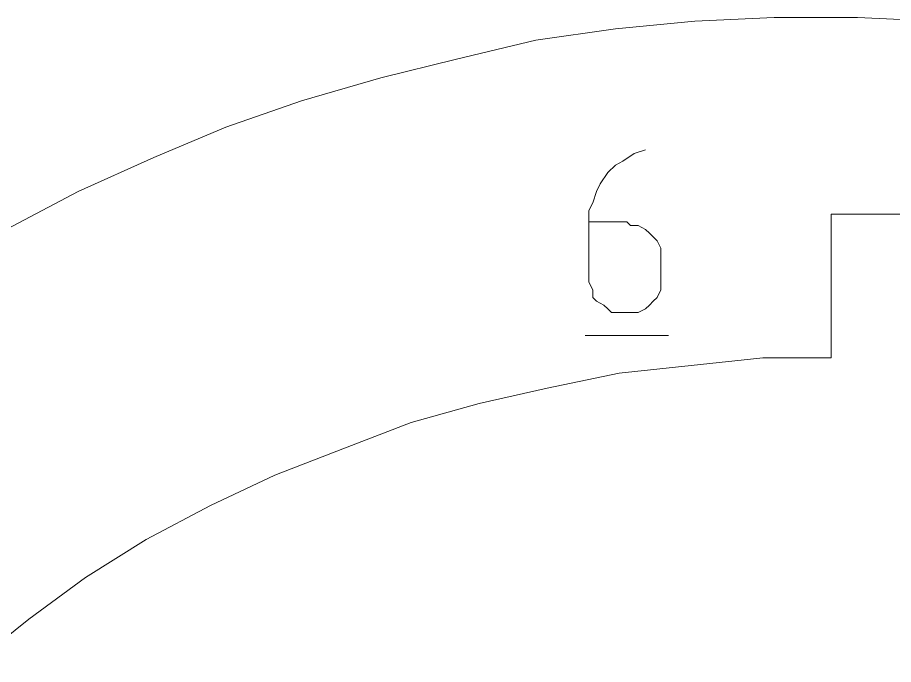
# Model space of a CAD drawing. Header units: centimetres. Extents: x -10.4 to 10.4, y -10.8 to 7.6.
# Drawn here: x -1.233 to 0.077, y -2.2 to -1.233 of the extents above; entities that cross this region are included whole.
import ezdxf
from ezdxf.lldxf.tags import DXFTag

# ---------------------------------------------------------------- set-up
doc = ezdxf.new("R2010")
doc.units = ezdxf.units.CM
doc.header["$MEASUREMENT"] = 0
doc.layers.add('layer 1', color=7, linetype='Continuous')
tags = doc.linetypes.add('New Line460', pattern=[0.2, 0.1, -0.1]).pattern_tags.tags
tags[6:7] = [DXFTag(74, 4), DXFTag(75, 0), DXFTag(340, '0'), DXFTag(46, 1.0), DXFTag(50, 0.0), DXFTag(44, 0.0), DXFTag(45, 0.0)]
tags[4:5] = [DXFTag(74, 4), DXFTag(75, 0), DXFTag(340, '0'), DXFTag(46, 1.0), DXFTag(50, 0.0), DXFTag(44, 0.0), DXFTag(45, 0.0)]
tags = doc.linetypes.add('New Line461', pattern=[0.2, 0.1, -0.1]).pattern_tags.tags
tags[6:7] = [DXFTag(74, 4), DXFTag(75, 0), DXFTag(340, '0'), DXFTag(46, 1.0), DXFTag(50, 0.0), DXFTag(44, 0.0), DXFTag(45, 0.0)]
tags[4:5] = [DXFTag(74, 4), DXFTag(75, 0), DXFTag(340, '0'), DXFTag(46, 1.0), DXFTag(50, 0.0), DXFTag(44, 0.0), DXFTag(45, 0.0)]
tags = doc.linetypes.add('New Line462', pattern=[0.2, 0.1, -0.1]).pattern_tags.tags
tags[6:7] = [DXFTag(74, 4), DXFTag(75, 0), DXFTag(340, '0'), DXFTag(46, 1.0), DXFTag(50, 0.0), DXFTag(44, 0.0), DXFTag(45, 0.0)]
tags[4:5] = [DXFTag(74, 4), DXFTag(75, 0), DXFTag(340, '0'), DXFTag(46, 1.0), DXFTag(50, 0.0), DXFTag(44, 0.0), DXFTag(45, 0.0)]
tags = doc.linetypes.add('New Line463', pattern=[0.2, 0.1, -0.1]).pattern_tags.tags
tags[6:7] = [DXFTag(74, 4), DXFTag(75, 0), DXFTag(340, '0'), DXFTag(46, 1.0), DXFTag(50, 0.0), DXFTag(44, 0.0), DXFTag(45, 0.0)]
tags[4:5] = [DXFTag(74, 4), DXFTag(75, 0), DXFTag(340, '0'), DXFTag(46, 1.0), DXFTag(50, 0.0), DXFTag(44, 0.0), DXFTag(45, 0.0)]
tags = doc.linetypes.add('New Line464', pattern=[0.2, 0.1, -0.1]).pattern_tags.tags
tags[6:7] = [DXFTag(74, 4), DXFTag(75, 0), DXFTag(340, '0'), DXFTag(46, 1.0), DXFTag(50, 0.0), DXFTag(44, 0.0), DXFTag(45, 0.0)]
tags[4:5] = [DXFTag(74, 4), DXFTag(75, 0), DXFTag(340, '0'), DXFTag(46, 1.0), DXFTag(50, 0.0), DXFTag(44, 0.0), DXFTag(45, 0.0)]
tags = doc.linetypes.add('New Line465', pattern=[0.2, 0.1, -0.1]).pattern_tags.tags
tags[6:7] = [DXFTag(74, 4), DXFTag(75, 0), DXFTag(340, '0'), DXFTag(46, 1.0), DXFTag(50, 0.0), DXFTag(44, 0.0), DXFTag(45, 0.0)]
tags[4:5] = [DXFTag(74, 4), DXFTag(75, 0), DXFTag(340, '0'), DXFTag(46, 1.0), DXFTag(50, 0.0), DXFTag(44, 0.0), DXFTag(45, 0.0)]
tags = doc.linetypes.add('New Line466', pattern=[0.2, 0.1, -0.1]).pattern_tags.tags
tags[6:7] = [DXFTag(74, 4), DXFTag(75, 0), DXFTag(340, '0'), DXFTag(46, 1.0), DXFTag(50, 0.0), DXFTag(44, 0.0), DXFTag(45, 0.0)]
tags[4:5] = [DXFTag(74, 4), DXFTag(75, 0), DXFTag(340, '0'), DXFTag(46, 1.0), DXFTag(50, 0.0), DXFTag(44, 0.0), DXFTag(45, 0.0)]
tags = doc.linetypes.add('New Line467', pattern=[0.2, 0.1, -0.1]).pattern_tags.tags
tags[6:7] = [DXFTag(74, 4), DXFTag(75, 0), DXFTag(340, '0'), DXFTag(46, 1.0), DXFTag(50, 0.0), DXFTag(44, 0.0), DXFTag(45, 0.0)]
tags[4:5] = [DXFTag(74, 4), DXFTag(75, 0), DXFTag(340, '0'), DXFTag(46, 1.0), DXFTag(50, 0.0), DXFTag(44, 0.0), DXFTag(45, 0.0)]
tags = doc.linetypes.add('New Line468', pattern=[0.2, 0.1, -0.1]).pattern_tags.tags
tags[6:7] = [DXFTag(74, 4), DXFTag(75, 0), DXFTag(340, '0'), DXFTag(46, 1.0), DXFTag(50, 0.0), DXFTag(44, 0.0), DXFTag(45, 0.0)]
tags[4:5] = [DXFTag(74, 4), DXFTag(75, 0), DXFTag(340, '0'), DXFTag(46, 1.0), DXFTag(50, 0.0), DXFTag(44, 0.0), DXFTag(45, 0.0)]
tags = doc.linetypes.add('New Line469', pattern=[0.2, 0.1, -0.1]).pattern_tags.tags
tags[6:7] = [DXFTag(74, 4), DXFTag(75, 0), DXFTag(340, '0'), DXFTag(46, 1.0), DXFTag(50, 0.0), DXFTag(44, 0.0), DXFTag(45, 0.0)]
tags[4:5] = [DXFTag(74, 4), DXFTag(75, 0), DXFTag(340, '0'), DXFTag(46, 1.0), DXFTag(50, 0.0), DXFTag(44, 0.0), DXFTag(45, 0.0)]
tags = doc.linetypes.add('New Line470', pattern=[0.2, 0.1, -0.1]).pattern_tags.tags
tags[6:7] = [DXFTag(74, 4), DXFTag(75, 0), DXFTag(340, '0'), DXFTag(46, 1.0), DXFTag(50, 0.0), DXFTag(44, 0.0), DXFTag(45, 0.0)]
tags[4:5] = [DXFTag(74, 4), DXFTag(75, 0), DXFTag(340, '0'), DXFTag(46, 1.0), DXFTag(50, 0.0), DXFTag(44, 0.0), DXFTag(45, 0.0)]
tags = doc.linetypes.add('New Line471', pattern=[0.2, 0.1, -0.1]).pattern_tags.tags
tags[6:7] = [DXFTag(74, 4), DXFTag(75, 0), DXFTag(340, '0'), DXFTag(46, 1.0), DXFTag(50, 0.0), DXFTag(44, 0.0), DXFTag(45, 0.0)]
tags[4:5] = [DXFTag(74, 4), DXFTag(75, 0), DXFTag(340, '0'), DXFTag(46, 1.0), DXFTag(50, 0.0), DXFTag(44, 0.0), DXFTag(45, 0.0)]
tags = doc.linetypes.add('New Line472', pattern=[0.2, 0.1, -0.1]).pattern_tags.tags
tags[6:7] = [DXFTag(74, 4), DXFTag(75, 0), DXFTag(340, '0'), DXFTag(46, 1.0), DXFTag(50, 0.0), DXFTag(44, 0.0), DXFTag(45, 0.0)]
tags[4:5] = [DXFTag(74, 4), DXFTag(75, 0), DXFTag(340, '0'), DXFTag(46, 1.0), DXFTag(50, 0.0), DXFTag(44, 0.0), DXFTag(45, 0.0)]
tags = doc.linetypes.add('New Line473', pattern=[0.2, 0.1, -0.1]).pattern_tags.tags
tags[6:7] = [DXFTag(74, 4), DXFTag(75, 0), DXFTag(340, '0'), DXFTag(46, 1.0), DXFTag(50, 0.0), DXFTag(44, 0.0), DXFTag(45, 0.0)]
tags[4:5] = [DXFTag(74, 4), DXFTag(75, 0), DXFTag(340, '0'), DXFTag(46, 1.0), DXFTag(50, 0.0), DXFTag(44, 0.0), DXFTag(45, 0.0)]
tags = doc.linetypes.add('New Line474', pattern=[0.2, 0.1, -0.1]).pattern_tags.tags
tags[6:7] = [DXFTag(74, 4), DXFTag(75, 0), DXFTag(340, '0'), DXFTag(46, 1.0), DXFTag(50, 0.0), DXFTag(44, 0.0), DXFTag(45, 0.0)]
tags[4:5] = [DXFTag(74, 4), DXFTag(75, 0), DXFTag(340, '0'), DXFTag(46, 1.0), DXFTag(50, 0.0), DXFTag(44, 0.0), DXFTag(45, 0.0)]
tags = doc.linetypes.add('New Line484', pattern=[0.2, 0.1, -0.1]).pattern_tags.tags
tags[6:7] = [DXFTag(74, 4), DXFTag(75, 0), DXFTag(340, '0'), DXFTag(46, 1.0), DXFTag(50, 0.0), DXFTag(44, 0.0), DXFTag(45, 0.0)]
tags[4:5] = [DXFTag(74, 4), DXFTag(75, 0), DXFTag(340, '0'), DXFTag(46, 1.0), DXFTag(50, 0.0), DXFTag(44, 0.0), DXFTag(45, 0.0)]
tags = doc.linetypes.add('New Line485', pattern=[0.2, 0.1, -0.1]).pattern_tags.tags
tags[6:7] = [DXFTag(74, 4), DXFTag(75, 0), DXFTag(340, '0'), DXFTag(46, 1.0), DXFTag(50, 0.0), DXFTag(44, 0.0), DXFTag(45, 0.0)]
tags[4:5] = [DXFTag(74, 4), DXFTag(75, 0), DXFTag(340, '0'), DXFTag(46, 1.0), DXFTag(50, 0.0), DXFTag(44, 0.0), DXFTag(45, 0.0)]
tags = doc.linetypes.add('New Line486', pattern=[0.2, 0.1, -0.1]).pattern_tags.tags
tags[6:7] = [DXFTag(74, 4), DXFTag(75, 0), DXFTag(340, '0'), DXFTag(46, 1.0), DXFTag(50, 0.0), DXFTag(44, 0.0), DXFTag(45, 0.0)]
tags[4:5] = [DXFTag(74, 4), DXFTag(75, 0), DXFTag(340, '0'), DXFTag(46, 1.0), DXFTag(50, 0.0), DXFTag(44, 0.0), DXFTag(45, 0.0)]
tags = doc.linetypes.add('New Line487', pattern=[0.2, 0.1, -0.1]).pattern_tags.tags
tags[6:7] = [DXFTag(74, 4), DXFTag(75, 0), DXFTag(340, '0'), DXFTag(46, 1.0), DXFTag(50, 0.0), DXFTag(44, 0.0), DXFTag(45, 0.0)]
tags[4:5] = [DXFTag(74, 4), DXFTag(75, 0), DXFTag(340, '0'), DXFTag(46, 1.0), DXFTag(50, 0.0), DXFTag(44, 0.0), DXFTag(45, 0.0)]
tags = doc.linetypes.add('New Line488', pattern=[0.2, 0.1, -0.1]).pattern_tags.tags
tags[6:7] = [DXFTag(74, 4), DXFTag(75, 0), DXFTag(340, '0'), DXFTag(46, 1.0), DXFTag(50, 0.0), DXFTag(44, 0.0), DXFTag(45, 0.0)]
tags[4:5] = [DXFTag(74, 4), DXFTag(75, 0), DXFTag(340, '0'), DXFTag(46, 1.0), DXFTag(50, 0.0), DXFTag(44, 0.0), DXFTag(45, 0.0)]
tags = doc.linetypes.add('New Line489', pattern=[0.2, 0.1, -0.1]).pattern_tags.tags
tags[6:7] = [DXFTag(74, 4), DXFTag(75, 0), DXFTag(340, '0'), DXFTag(46, 1.0), DXFTag(50, 0.0), DXFTag(44, 0.0), DXFTag(45, 0.0)]
tags[4:5] = [DXFTag(74, 4), DXFTag(75, 0), DXFTag(340, '0'), DXFTag(46, 1.0), DXFTag(50, 0.0), DXFTag(44, 0.0), DXFTag(45, 0.0)]
tags = doc.linetypes.add('New Line490', pattern=[0.2, 0.1, -0.1]).pattern_tags.tags
tags[6:7] = [DXFTag(74, 4), DXFTag(75, 0), DXFTag(340, '0'), DXFTag(46, 1.0), DXFTag(50, 0.0), DXFTag(44, 0.0), DXFTag(45, 0.0)]
tags[4:5] = [DXFTag(74, 4), DXFTag(75, 0), DXFTag(340, '0'), DXFTag(46, 1.0), DXFTag(50, 0.0), DXFTag(44, 0.0), DXFTag(45, 0.0)]
tags = doc.linetypes.add('New Line491', pattern=[0.2, 0.1, -0.1]).pattern_tags.tags
tags[6:7] = [DXFTag(74, 4), DXFTag(75, 0), DXFTag(340, '0'), DXFTag(46, 1.0), DXFTag(50, 0.0), DXFTag(44, 0.0), DXFTag(45, 0.0)]
tags[4:5] = [DXFTag(74, 4), DXFTag(75, 0), DXFTag(340, '0'), DXFTag(46, 1.0), DXFTag(50, 0.0), DXFTag(44, 0.0), DXFTag(45, 0.0)]
tags = doc.linetypes.add('New Line492', pattern=[0.2, 0.1, -0.1]).pattern_tags.tags
tags[6:7] = [DXFTag(74, 4), DXFTag(75, 0), DXFTag(340, '0'), DXFTag(46, 1.0), DXFTag(50, 0.0), DXFTag(44, 0.0), DXFTag(45, 0.0)]
tags[4:5] = [DXFTag(74, 4), DXFTag(75, 0), DXFTag(340, '0'), DXFTag(46, 1.0), DXFTag(50, 0.0), DXFTag(44, 0.0), DXFTag(45, 0.0)]
tags = doc.linetypes.add('New Line493', pattern=[0.2, 0.1, -0.1]).pattern_tags.tags
tags[6:7] = [DXFTag(74, 4), DXFTag(75, 0), DXFTag(340, '0'), DXFTag(46, 1.0), DXFTag(50, 0.0), DXFTag(44, 0.0), DXFTag(45, 0.0)]
tags[4:5] = [DXFTag(74, 4), DXFTag(75, 0), DXFTag(340, '0'), DXFTag(46, 1.0), DXFTag(50, 0.0), DXFTag(44, 0.0), DXFTag(45, 0.0)]
tags = doc.linetypes.add('New Line494', pattern=[0.2, 0.1, -0.1]).pattern_tags.tags
tags[6:7] = [DXFTag(74, 4), DXFTag(75, 0), DXFTag(340, '0'), DXFTag(46, 1.0), DXFTag(50, 0.0), DXFTag(44, 0.0), DXFTag(45, 0.0)]
tags[4:5] = [DXFTag(74, 4), DXFTag(75, 0), DXFTag(340, '0'), DXFTag(46, 1.0), DXFTag(50, 0.0), DXFTag(44, 0.0), DXFTag(45, 0.0)]
tags = doc.linetypes.add('New Line495', pattern=[0.2, 0.1, -0.1]).pattern_tags.tags
tags[6:7] = [DXFTag(74, 4), DXFTag(75, 0), DXFTag(340, '0'), DXFTag(46, 1.0), DXFTag(50, 0.0), DXFTag(44, 0.0), DXFTag(45, 0.0)]
tags[4:5] = [DXFTag(74, 4), DXFTag(75, 0), DXFTag(340, '0'), DXFTag(46, 1.0), DXFTag(50, 0.0), DXFTag(44, 0.0), DXFTag(45, 0.0)]

msp = doc.modelspace()

# ---------------------------------------------------------------- linework, layer by layer
at = {"layer": 'layer 1', "color": 5, "linetype": 'New Line487', "lineweight": 9}
msp.add_open_spline([(-0.21984, -1.23817), (-0.21984, -1.23817), (-0.33855, -1.24954), (-0.33855, -1.24954)], degree=3, dxfattribs=at)
at = {"layer": 'layer 1', "color": 5, "linetype": 'New Line486', "lineweight": 9}
msp.add_open_spline([(-0.10097, -1.23263), (-0.10097, -1.23263), (-0.21984, -1.23817), (-0.21984, -1.23817)], degree=3, dxfattribs=at)
at = {"layer": 'layer 1', "color": 5, "linetype": 'New Line485', "lineweight": 9}
msp.add_open_spline([(0.02357, -1.23263), (0.02357, -1.23263), (-0.10097, -1.23263), (-0.10097, -1.23263)], degree=3, dxfattribs=at)
at = {"layer": 'layer 1', "color": 5, "linetype": 'New Line484', "lineweight": 9}
msp.add_open_spline([(0.14228, -1.23817), (0.14228, -1.23817), (0.02357, -1.23263), (0.02357, -1.23263)], degree=3, dxfattribs=at)
at = {"layer": 'layer 1', "color": 5, "linetype": 'New Line488', "lineweight": 9}
msp.add_open_spline([(-0.33855, -1.24954), (-0.33855, -1.24954), (-0.4574, -1.26646), (-0.4574, -1.26646)], degree=3, dxfattribs=at)
at = {"layer": 'layer 1', "color": 5, "linetype": 'New Line489', "lineweight": 9}
msp.add_open_spline([(-0.4574, -1.26646), (-0.4574, -1.26646), (-0.57627, -1.29476), (-0.57627, -1.29476)], degree=3, dxfattribs=at)
at = {"layer": 'layer 1', "color": 5, "linetype": 'New Line490', "lineweight": 9}
msp.add_open_spline([(-0.57627, -1.29476), (-0.57627, -1.29476), (-0.68944, -1.32305), (-0.68944, -1.32305)], degree=3, dxfattribs=at)
at = {"layer": 'layer 1', "color": 5, "linetype": 'New Line491', "lineweight": 9}
msp.add_open_spline([(-0.68944, -1.32305), (-0.68944, -1.32305), (-0.80815, -1.35703), (-0.80815, -1.35703)], degree=3, dxfattribs=at)
at = {"layer": 'layer 1', "color": 5, "linetype": 'New Line492', "lineweight": 9}
msp.add_open_spline([(-0.80815, -1.35703), (-0.80815, -1.35703), (-0.92131, -1.3967), (-0.92131, -1.3967)], degree=3, dxfattribs=at)
at = {"layer": 'layer 1', "color": 5, "linetype": 'New Line493', "lineweight": 9}
msp.add_open_spline([(-0.92131, -1.3967), (-0.92131, -1.3967), (-1.0288, -1.44191), (-1.0288, -1.44191)], degree=3, dxfattribs=at)
at = {"layer": 'layer 1', "color": 1, "lineweight": 20}
for points in [[(-0.31025, -1.43622), (-0.31025, -1.43622), (-0.32732, -1.4476), (-0.32732, -1.4476)], [(-0.29333, -1.43068), (-0.29333, -1.43068), (-0.31025, -1.43622), (-0.31025, -1.43622)], [(-0.29333, -1.43068), (-0.29333, -1.43068), (-0.29333, -1.43068), (-0.29333, -1.43068)], [(-0.33855, -1.45329), (-0.33855, -1.45329), (-0.34993, -1.46451), (-0.34993, -1.46451)], [(-0.32732, -1.4476), (-0.32732, -1.4476), (-0.33855, -1.45329), (-0.33855, -1.45329)], [(-0.34993, -1.46451), (-0.34993, -1.46451), (-0.36115, -1.48157), (-0.36115, -1.48157)], [(-0.36683, -1.49281), (-0.36683, -1.49281), (-0.37252, -1.50987), (-0.37252, -1.50987)], [(-0.36115, -1.48157), (-0.36115, -1.48157), (-0.36683, -1.49281), (-0.36683, -1.49281)], [(-0.37252, -1.50987), (-0.37252, -1.50987), (-0.37821, -1.5211), (-0.37821, -1.5211)], [(-0.37821, -1.5211), (-0.37821, -1.5211), (-0.37821, -1.53817), (-0.37821, -1.53817)], [(-0.37821, -1.53817), (-0.37821, -1.53817), (-0.37821, -1.62305), (-0.37821, -1.62305)], [(-0.32163, -1.53817), (-0.32163, -1.53817), (-0.37821, -1.53817), (-0.37821, -1.53817)], [(-0.31594, -1.5437), (-0.31594, -1.5437), (-0.32163, -1.53817), (-0.32163, -1.53817)], [(-0.30456, -1.5437), (-0.30456, -1.5437), (-0.31594, -1.5437), (-0.31594, -1.5437)], [(-0.29333, -1.54939), (-0.29333, -1.54939), (-0.30456, -1.5437), (-0.30456, -1.5437)], [(-0.28764, -1.55508), (-0.28764, -1.55508), (-0.29333, -1.54939), (-0.29333, -1.54939)], [(-0.28195, -1.56077), (-0.28195, -1.56077), (-0.28764, -1.55508), (-0.28764, -1.55508)], [(-0.27627, -1.56646), (-0.27627, -1.56646), (-0.28195, -1.56077), (-0.28195, -1.56077)], [(-0.27073, -1.57769), (-0.27073, -1.57769), (-0.27627, -1.56646), (-0.27627, -1.56646)], [(-0.27073, -1.58337), (-0.27073, -1.58337), (-0.27073, -1.57769), (-0.27073, -1.57769)], [(-0.27073, -1.59475), (-0.27073, -1.59475), (-0.27073, -1.58337), (-0.27073, -1.58337)], [(-0.27073, -1.62305), (-0.27073, -1.62305), (-0.27073, -1.59475), (-0.27073, -1.59475)], [(-0.27073, -1.59475), (-0.27073, -1.59475), (-0.27073, -1.59475), (-0.27073, -1.59475)], [(-0.37821, -1.62305), (-0.37821, -1.62305), (-0.37821, -1.62305), (-0.37821, -1.62305)], [(-0.37821, -1.62305), (-0.37821, -1.62305), (-0.37821, -1.62858), (-0.37821, -1.62858)], [(-0.27073, -1.62858), (-0.27073, -1.62858), (-0.27073, -1.62305), (-0.27073, -1.62305)], [(-0.37821, -1.62858), (-0.37821, -1.62858), (-0.37252, -1.63996), (-0.37252, -1.63996)], [(-0.27073, -1.63996), (-0.27073, -1.63996), (-0.27073, -1.62858), (-0.27073, -1.62858)], [(-0.37252, -1.63996), (-0.37252, -1.63996), (-0.37252, -1.65134), (-0.37252, -1.65134)], [(-0.27627, -1.65134), (-0.27627, -1.65134), (-0.27073, -1.63996), (-0.27073, -1.63996)], [(-0.37252, -1.65134), (-0.37252, -1.65134), (-0.36683, -1.65688), (-0.36683, -1.65688)], [(-0.36683, -1.65688), (-0.36683, -1.65688), (-0.35561, -1.66257), (-0.35561, -1.66257)], [(-0.35561, -1.66257), (-0.35561, -1.66257), (-0.34993, -1.66826), (-0.34993, -1.66826)], [(-0.29333, -1.66826), (-0.29333, -1.66826), (-0.28764, -1.66257), (-0.28764, -1.66257)], [(-0.28764, -1.66257), (-0.28764, -1.66257), (-0.28195, -1.65688), (-0.28195, -1.65688)], [(-0.28195, -1.65688), (-0.28195, -1.65688), (-0.27627, -1.65134), (-0.27627, -1.65134)], [(-0.34993, -1.66826), (-0.34993, -1.66826), (-0.34424, -1.67394), (-0.34424, -1.67394)], [(-0.34424, -1.67394), (-0.34424, -1.67394), (-0.33286, -1.67394), (-0.33286, -1.67394)], [(-0.33286, -1.67394), (-0.33286, -1.67394), (-0.32163, -1.67394), (-0.32163, -1.67394)], [(-0.32163, -1.67394), (-0.32163, -1.67394), (-0.32163, -1.67394), (-0.32163, -1.67394)], [(-0.32163, -1.67394), (-0.32163, -1.67394), (-0.31594, -1.67394), (-0.31594, -1.67394)], [(-0.31594, -1.67394), (-0.31594, -1.67394), (-0.30456, -1.67394), (-0.30456, -1.67394)], [(-0.30456, -1.67394), (-0.30456, -1.67394), (-0.29333, -1.66826), (-0.29333, -1.66826)], [(-0.3839, -1.70792), (-0.3839, -1.70792), (-0.25936, -1.70792), (-0.25936, -1.70792)]]:
    msp.add_open_spline(points, degree=3, dxfattribs=at)
at = {"layer": 'layer 1', "color": 5, "linetype": 'New Line494', "lineweight": 9}
msp.add_open_spline([(-1.0288, -1.44191), (-1.0288, -1.44191), (-1.14197, -1.49281), (-1.14197, -1.49281)], degree=3, dxfattribs=at)
at = {"layer": 'layer 1', "color": 5, "linetype": 'New Line495', "lineweight": 9}
msp.add_open_spline([(-1.14197, -1.49281), (-1.14197, -1.49281), (-1.24946, -1.54939), (-1.24946, -1.54939)], degree=3, dxfattribs=at)
at = {"layer": 'layer 1', "color": 5, "linetype": 'New Line473', "lineweight": 9}
msp.add_open_spline([(-0.01609, -1.74176), (-0.01609, -1.74176), (-0.01609, -1.52679), (-0.01609, -1.52679)], degree=3, dxfattribs=at)
at = {"layer": 'layer 1', "color": 5, "linetype": 'New Line474', "lineweight": 9}
msp.add_open_spline([(-0.01609, -1.52679), (-0.01609, -1.52679), (1.13807, -1.52679), (1.13807, -1.52679)], degree=3, dxfattribs=at)
at = {"layer": 'layer 1', "color": 5, "linetype": 'New Line471', "lineweight": 9}
msp.add_open_spline([(-0.22537, -1.75314), (-0.22537, -1.75314), (-0.11789, -1.74176), (-0.11789, -1.74176)], degree=3, dxfattribs=at)
at = {"layer": 'layer 1', "color": 5, "linetype": 'New Line472', "lineweight": 9}
msp.add_open_spline([(-0.11789, -1.74176), (-0.11789, -1.74176), (-0.01609, -1.74176), (-0.01609, -1.74176)], degree=3, dxfattribs=at)
at = {"layer": 'layer 1', "color": 5, "linetype": 'New Line470', "lineweight": 9}
msp.add_open_spline([(-0.33286, -1.76436), (-0.33286, -1.76436), (-0.22537, -1.75314), (-0.22537, -1.75314)], degree=3, dxfattribs=at)
at = {"layer": 'layer 1', "color": 5, "linetype": 'New Line469', "lineweight": 9}
msp.add_open_spline([(-0.44049, -1.78711), (-0.44049, -1.78711), (-0.33286, -1.76436), (-0.33286, -1.76436)], degree=3, dxfattribs=at)
at = {"layer": 'layer 1', "color": 5, "linetype": 'New Line468', "lineweight": 9}
msp.add_open_spline([(-0.54228, -1.80972), (-0.54228, -1.80972), (-0.44049, -1.78711), (-0.44049, -1.78711)], degree=3, dxfattribs=at)
at = {"layer": 'layer 1', "color": 5, "linetype": 'New Line467', "lineweight": 9}
msp.add_open_spline([(-0.64407, -1.83801), (-0.64407, -1.83801), (-0.54228, -1.80972), (-0.54228, -1.80972)], degree=3, dxfattribs=at)
at = {"layer": 'layer 1', "color": 5, "linetype": 'New Line466', "lineweight": 9}
msp.add_open_spline([(-0.74602, -1.87753), (-0.74602, -1.87753), (-0.64407, -1.83801), (-0.64407, -1.83801)], degree=3, dxfattribs=at)
at = {"layer": 'layer 1', "color": 5, "linetype": 'New Line465', "lineweight": 9}
msp.add_open_spline([(-0.84782, -1.9172), (-0.84782, -1.9172), (-0.74602, -1.87753), (-0.74602, -1.87753)], degree=3, dxfattribs=at)
at = {"layer": 'layer 1', "color": 5, "linetype": 'New Line464', "lineweight": 9}
msp.add_open_spline([(-0.94392, -1.9624), (-0.94392, -1.9624), (-0.84782, -1.9172), (-0.84782, -1.9172)], degree=3, dxfattribs=at)
at = {"layer": 'layer 1', "color": 5, "linetype": 'New Line463', "lineweight": 9}
msp.add_open_spline([(-1.04018, -2.01331), (-1.04018, -2.01331), (-0.94392, -1.9624), (-0.94392, -1.9624)], degree=3, dxfattribs=at)
at = {"layer": 'layer 1', "color": 5, "linetype": 'New Line462', "lineweight": 9}
msp.add_open_spline([(-1.13075, -2.06989), (-1.13075, -2.06989), (-1.04018, -2.01331), (-1.04018, -2.01331)], degree=3, dxfattribs=at)
at = {"layer": 'layer 1', "color": 5, "linetype": 'New Line461', "lineweight": 9}
msp.add_open_spline([(-1.21563, -2.13217), (-1.21563, -2.13217), (-1.13075, -2.06989), (-1.13075, -2.06989)], degree=3, dxfattribs=at)
at = {"layer": 'layer 1', "color": 5, "linetype": 'New Line460', "lineweight": 9}
msp.add_open_spline([(-1.30051, -2.20013), (-1.30051, -2.20013), (-1.21563, -2.13217), (-1.21563, -2.13217)], degree=3, dxfattribs=at)

doc.saveas('drawing.dxf')
